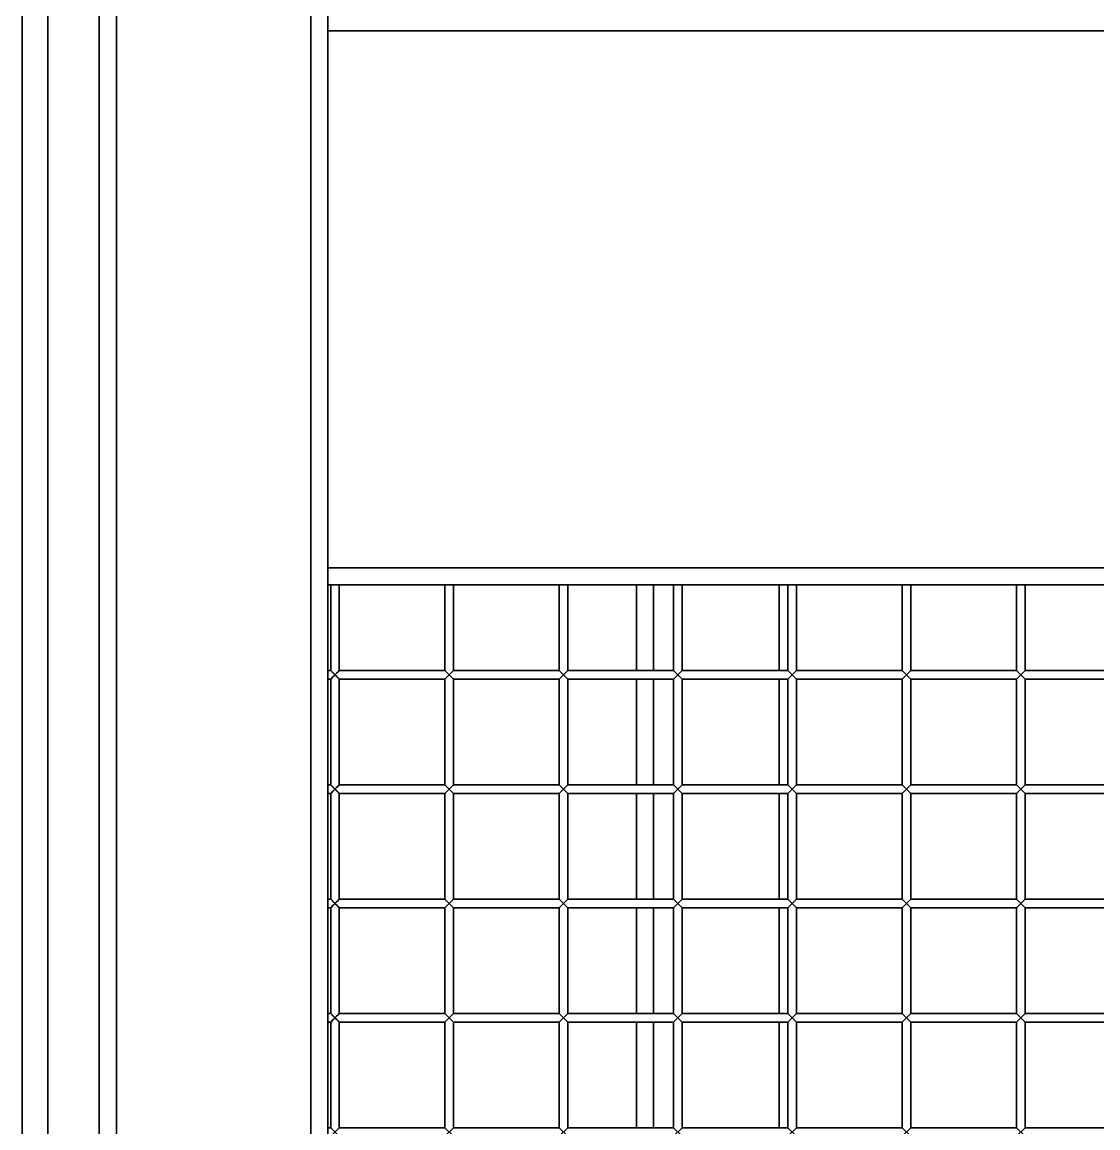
# Model space of a CAD drawing. Header units: millimetres. Extents: x 32496 to 166256, y 3504 to 23939.
# Drawn here: x 45637.6 to 46014.1, y 16172.8 to 16559.8 of the extents above; entities that cross this region are included whole.
import ezdxf

# ---------------------------------------------------------------- set-up
doc = ezdxf.new("R2010")
doc.units = ezdxf.units.MM
doc.layers.get('0').update_dxf_attribs({"lineweight": 35})

msp = doc.modelspace()

# ---------------------------------------------------------------- linework, layer by layer
at = {"linetype": 'Continuous'}
for p, q in [((45738.64, 16141.467), (45738.64, 16784.23)), ((45637.64, 16775.349), (45637.64, 16150.349)), ((45646.64, 16775.349), (45646.64, 16150.349)), ((45664.64, 16150.349), (45664.64, 16775.349)), ((45670.64, 16775.349), (45670.64, 16150.349)), ((45744.64, 16362.849), (45744.64, 16562.849)), ((46370.64, 16556.849), (45744.64, 16556.849)), ((45744.64, 16368.849), (46370.64, 16368.849)), ((45744.64, 16362.849), (45744.64, 16140.326)), ((46370.64, 16362.849), (45744.64, 16362.849)), ((45745.64, 16362.849), (45745.64, 16332.849)), ((45748.64, 16362.849), (45748.64, 16332.849)), ((45785.64, 16362.849), (45785.64, 16332.849)), ((45788.64, 16362.849), (45788.64, 16332.849)), ((45825.64, 16362.849), (45825.64, 16332.849)), ((45828.64, 16362.849), (45828.64, 16332.849)), ((45852.64, 16332.849), (45852.64, 16362.849)), ((45858.64, 16362.849), (45858.64, 16332.849)), ((45865.64, 16362.849), (45865.64, 16332.849)), ((45868.64, 16362.849), (45868.64, 16332.849)), ((45902.64, 16362.849), (45902.64, 16332.849)), ((45905.64, 16362.849), (45905.64, 16332.849)), ((45908.64, 16362.849), (45908.64, 16332.849)), ((45945.64, 16362.849), (45945.64, 16332.849)), ((45948.64, 16362.849), (45948.64, 16332.849)), ((45985.64, 16362.849), (45985.64, 16332.849)), ((45988.64, 16362.849), (45988.64, 16332.849)), ((45744.64, 16332.849), (45745.64, 16332.849)), ((45745.64, 16329.849), (45748.64, 16332.849)), ((45745.64, 16332.849), (45748.64, 16329.849)), ((45745.756, 16329.965), (45746.55, 16330.759)), ((45746.55, 16330.759), (45747.14, 16331.349)), ((45748.64, 16332.849), (45785.64, 16332.849)), ((45785.64, 16329.849), (45788.64, 16332.849)), ((45785.64, 16332.849), (45788.64, 16329.849)), ((45785.756, 16329.965), (45786.55, 16330.759)), ((45786.55, 16330.759), (45787.14, 16331.349)), ((45788.64, 16332.849), (45825.64, 16332.849)), ((45825.64, 16329.849), (45828.64, 16332.849)), ((45825.64, 16332.849), (45828.64, 16329.849)), ((45825.756, 16329.965), (45826.55, 16330.759)), ((45826.55, 16330.759), (45827.14, 16331.349)), ((45828.64, 16332.849), (45865.64, 16332.849)), ((45865.64, 16329.849), (45868.64, 16332.849)), ((45865.64, 16332.849), (45868.64, 16329.849)), ((45865.756, 16329.965), (45866.55, 16330.759)), ((45866.55, 16330.759), (45867.14, 16331.349)), ((45868.64, 16332.849), (45905.64, 16332.849)), ((45905.64, 16329.849), (45908.64, 16332.849)), ((45905.64, 16332.849), (45908.64, 16329.849)), ((45905.756, 16329.965), (45906.55, 16330.759)), ((45906.55, 16330.759), (45907.14, 16331.349)), ((45908.64, 16332.849), (45945.64, 16332.849)), ((45945.64, 16329.849), (45948.64, 16332.849)), ((45945.64, 16332.849), (45948.64, 16329.849)), ((45945.756, 16329.965), (45946.55, 16330.759)), ((45946.55, 16330.759), (45947.14, 16331.349)), ((45948.64, 16332.849), (45985.64, 16332.849)), ((45985.64, 16329.849), (45988.64, 16332.849)), ((45985.64, 16332.849), (45988.64, 16329.849)), ((45985.756, 16329.965), (45986.55, 16330.759)), ((45986.55, 16330.759), (45987.14, 16331.349)), ((45988.64, 16332.849), (46025.64, 16332.849)), ((45744.64, 16329.849), (45745.64, 16329.849)), ((45745.64, 16329.849), (45745.64, 16292.849)), ((45748.64, 16329.849), (45748.64, 16292.849)), ((45748.64, 16329.849), (45785.64, 16329.849)), ((45785.64, 16329.849), (45785.64, 16292.849)), ((45788.64, 16329.849), (45788.64, 16292.849)), ((45788.64, 16329.849), (45825.64, 16329.849)), ((45825.64, 16329.849), (45825.64, 16292.849)), ((45828.64, 16329.849), (45828.64, 16292.849)), ((45828.64, 16329.849), (45865.64, 16329.849)), ((45852.64, 16292.849), (45852.64, 16329.849)), ((45858.64, 16329.849), (45858.64, 16292.849)), ((45865.64, 16329.849), (45865.64, 16292.849)), ((45868.64, 16329.849), (45868.64, 16292.849)), ((45868.64, 16329.849), (45905.64, 16329.849)), ((45902.64, 16329.849), (45902.64, 16292.849)), ((45905.64, 16329.849), (45905.64, 16292.849)), ((45908.64, 16329.849), (45908.64, 16292.849)), ((45908.64, 16329.849), (45945.64, 16329.849)), ((45945.64, 16329.849), (45945.64, 16292.849)), ((45948.64, 16329.849), (45948.64, 16292.849)), ((45948.64, 16329.849), (45985.64, 16329.849)), ((45985.64, 16329.849), (45985.64, 16292.849)), ((45988.64, 16329.849), (45988.64, 16292.849)), ((45988.64, 16329.849), (46025.64, 16329.849)), ((45744.64, 16292.849), (45745.64, 16292.849)), ((45745.64, 16289.849), (45748.64, 16292.849)), ((45745.64, 16292.849), (45748.64, 16289.849)), ((45746.55, 16290.759), (45747.14, 16291.349)), ((45748.64, 16292.849), (45785.64, 16292.849)), ((45785.64, 16289.849), (45788.64, 16292.849)), ((45785.64, 16292.849), (45788.64, 16289.849)), ((45786.55, 16290.759), (45787.14, 16291.349)), ((45788.64, 16292.849), (45825.64, 16292.849)), ((45825.64, 16289.849), (45828.64, 16292.849)), ((45825.64, 16292.849), (45828.64, 16289.849)), ((45826.55, 16290.759), (45827.14, 16291.349)), ((45828.64, 16292.849), (45865.64, 16292.849)), ((45865.64, 16289.849), (45868.64, 16292.849)), ((45865.64, 16292.849), (45868.64, 16289.849)), ((45866.55, 16290.759), (45867.14, 16291.349)), ((45868.64, 16292.849), (45905.64, 16292.849)), ((45905.64, 16289.849), (45908.64, 16292.849)), ((45905.64, 16292.849), (45908.64, 16289.849)), ((45906.55, 16290.759), (45907.14, 16291.349)), ((45908.64, 16292.849), (45945.64, 16292.849)), ((45945.64, 16289.849), (45948.64, 16292.849)), ((45945.64, 16292.849), (45948.64, 16289.849)), ((45946.55, 16290.759), (45947.14, 16291.349)), ((45948.64, 16292.849), (45985.64, 16292.849)), ((45985.64, 16289.849), (45988.64, 16292.849)), ((45985.64, 16292.849), (45988.64, 16289.849)), ((45986.55, 16290.759), (45987.14, 16291.349)), ((45988.64, 16292.849), (46025.64, 16292.849)), ((45744.64, 16289.849), (45745.64, 16289.849)), ((45745.64, 16289.849), (45745.64, 16252.849)), ((45745.756, 16289.965), (45746.55, 16290.759)), ((45748.64, 16289.849), (45748.64, 16252.849)), ((45748.64, 16289.849), (45785.64, 16289.849)), ((45785.64, 16289.849), (45785.64, 16252.849)), ((45785.756, 16289.965), (45786.55, 16290.759)), ((45788.64, 16289.849), (45788.64, 16252.849)), ((45788.64, 16289.849), (45825.64, 16289.849)), ((45825.64, 16289.849), (45825.64, 16252.849)), ((45825.756, 16289.965), (45826.55, 16290.759)), ((45828.64, 16289.849), (45828.64, 16252.849)), ((45828.64, 16289.849), (45865.64, 16289.849)), ((45852.64, 16252.849), (45852.64, 16289.849)), ((45858.64, 16289.849), (45858.64, 16252.849)), ((45865.64, 16289.849), (45865.64, 16252.849)), ((45865.756, 16289.965), (45866.55, 16290.759)), ((45868.64, 16289.849), (45868.64, 16252.849)), ((45868.64, 16289.849), (45905.64, 16289.849)), ((45902.64, 16289.849), (45902.64, 16252.849)), ((45905.64, 16289.849), (45905.64, 16252.849)), ((45905.756, 16289.965), (45906.55, 16290.759)), ((45908.64, 16289.849), (45908.64, 16252.849)), ((45908.64, 16289.849), (45945.64, 16289.849)), ((45945.64, 16289.849), (45945.64, 16252.849)), ((45945.756, 16289.965), (45946.55, 16290.759)), ((45948.64, 16289.849), (45948.64, 16252.849)), ((45948.64, 16289.849), (45985.64, 16289.849)), ((45985.64, 16289.849), (45985.64, 16252.849)), ((45985.756, 16289.965), (45986.55, 16290.759)), ((45988.64, 16289.849), (45988.64, 16252.849)), ((45988.64, 16289.849), (46025.64, 16289.849)), ((45744.64, 16252.849), (45745.64, 16252.849)), ((45745.64, 16252.849), (45748.64, 16249.849)), ((45745.64, 16249.849), (45748.64, 16252.849)), ((45748.64, 16252.849), (45785.64, 16252.849)), ((45785.64, 16249.849), (45788.64, 16252.849)), ((45785.64, 16252.849), (45788.64, 16249.849)), ((45788.64, 16252.849), (45825.64, 16252.849)), ((45825.64, 16249.849), (45828.64, 16252.849)), ((45825.64, 16252.849), (45828.64, 16249.849)), ((45828.64, 16252.849), (45865.64, 16252.849)), ((45865.64, 16249.849), (45868.64, 16252.849)), ((45865.64, 16252.849), (45868.64, 16249.849)), ((45868.64, 16252.849), (45905.64, 16252.849)), ((45905.64, 16249.849), (45908.64, 16252.849)), ((45905.64, 16252.849), (45908.64, 16249.849)), ((45908.64, 16252.849), (45945.64, 16252.849)), ((45945.64, 16249.849), (45948.64, 16252.849)), ((45945.64, 16252.849), (45948.64, 16249.849)), ((45948.64, 16252.849), (45985.64, 16252.849)), ((45985.64, 16252.849), (45988.64, 16249.849)), ((45985.64, 16249.849), (45988.64, 16252.849)), ((45988.64, 16252.849), (46025.64, 16252.849)), ((45744.64, 16249.849), (45745.64, 16249.849)), ((45745.64, 16249.849), (45745.64, 16212.849)), ((45745.756, 16249.965), (45746.55, 16250.759)), ((45746.55, 16250.759), (45747.14, 16251.349)), ((45748.64, 16249.849), (45748.64, 16212.849)), ((45748.64, 16249.849), (45785.64, 16249.849)), ((45785.64, 16249.849), (45785.64, 16212.849)), ((45785.756, 16249.965), (45786.55, 16250.759)), ((45786.55, 16250.759), (45787.14, 16251.349)), ((45788.64, 16249.849), (45788.64, 16212.849)), ((45788.64, 16249.849), (45825.64, 16249.849)), ((45825.64, 16249.849), (45825.64, 16212.849)), ((45825.756, 16249.965), (45826.55, 16250.759)), ((45826.55, 16250.759), (45827.14, 16251.349)), ((45828.64, 16249.849), (45828.64, 16212.849)), ((45828.64, 16249.849), (45865.64, 16249.849)), ((45852.64, 16212.849), (45852.64, 16249.849)), ((45858.64, 16249.849), (45858.64, 16212.849)), ((45865.64, 16249.849), (45865.64, 16212.849)), ((45865.756, 16249.965), (45866.55, 16250.759)), ((45866.55, 16250.759), (45867.14, 16251.349)), ((45868.64, 16249.849), (45868.64, 16212.849)), ((45868.64, 16249.849), (45905.64, 16249.849)), ((45902.64, 16249.849), (45902.64, 16212.849)), ((45905.64, 16249.849), (45905.64, 16212.849)), ((45905.756, 16249.965), (45906.55, 16250.759)), ((45906.55, 16250.759), (45907.14, 16251.349)), ((45908.64, 16249.849), (45908.64, 16212.849)), ((45908.64, 16249.849), (45945.64, 16249.849)), ((45945.64, 16249.849), (45945.64, 16212.849)), ((45945.756, 16249.965), (45946.55, 16250.759)), ((45946.55, 16250.759), (45947.14, 16251.349)), ((45948.64, 16249.849), (45948.64, 16212.849)), ((45948.64, 16249.849), (45985.64, 16249.849)), ((45985.64, 16249.849), (45985.64, 16212.849)), ((45985.756, 16249.965), (45986.55, 16250.759)), ((45986.55, 16250.759), (45987.14, 16251.349)), ((45988.64, 16249.849), (45988.64, 16212.849)), ((45988.64, 16249.849), (46025.64, 16249.849)), ((45744.64, 16212.849), (45745.64, 16212.849)), ((45745.64, 16212.849), (45748.64, 16209.849)), ((45745.64, 16209.849), (45748.64, 16212.849)), ((45745.756, 16209.965), (45746.55, 16210.759)), ((45746.55, 16210.759), (45747.14, 16211.349)), ((45748.64, 16212.849), (45785.64, 16212.849)), ((45785.64, 16212.849), (45788.64, 16209.849)), ((45785.64, 16209.849), (45788.64, 16212.849)), ((45785.756, 16209.965), (45786.55, 16210.759)), ((45786.55, 16210.759), (45787.14, 16211.349)), ((45788.64, 16212.849), (45825.64, 16212.849)), ((45825.64, 16209.849), (45828.64, 16212.849)), ((45825.64, 16212.849), (45828.64, 16209.849)), ((45825.756, 16209.965), (45826.55, 16210.759)), ((45826.55, 16210.759), (45827.14, 16211.349)), ((45828.64, 16212.849), (45865.64, 16212.849)), ((45865.64, 16209.849), (45868.64, 16212.849)), ((45865.64, 16212.849), (45868.64, 16209.849)), ((45865.756, 16209.965), (45866.55, 16210.759)), ((45866.55, 16210.759), (45867.14, 16211.349)), ((45868.64, 16212.849), (45905.64, 16212.849)), ((45905.64, 16209.849), (45908.64, 16212.849)), ((45905.64, 16212.849), (45908.64, 16209.849)), ((45905.756, 16209.965), (45906.55, 16210.759)), ((45906.55, 16210.759), (45907.14, 16211.349)), ((45908.64, 16212.849), (45945.64, 16212.849)), ((45945.64, 16212.849), (45948.64, 16209.849)), ((45945.64, 16209.849), (45948.64, 16212.849)), ((45945.756, 16209.965), (45946.55, 16210.759)), ((45946.55, 16210.759), (45947.14, 16211.349)), ((45948.64, 16212.849), (45985.64, 16212.849)), ((45985.64, 16212.849), (45988.64, 16209.849)), ((45985.64, 16209.849), (45988.64, 16212.849)), ((45985.756, 16209.965), (45986.55, 16210.759)), ((45986.55, 16210.759), (45987.14, 16211.349)), ((45988.64, 16212.849), (46025.64, 16212.849)), ((45744.64, 16209.849), (45745.64, 16209.849)), ((45745.64, 16209.849), (45745.64, 16172.849)), ((45748.64, 16209.849), (45748.64, 16172.849)), ((45748.64, 16209.849), (45785.64, 16209.849)), ((45785.64, 16209.849), (45785.64, 16172.849)), ((45788.64, 16209.849), (45788.64, 16172.849)), ((45788.64, 16209.849), (45825.64, 16209.849)), ((45825.64, 16209.849), (45825.64, 16172.849)), ((45828.64, 16209.849), (45828.64, 16172.849)), ((45828.64, 16209.849), (45865.64, 16209.849)), ((45852.64, 16172.849), (45852.64, 16209.849)), ((45858.64, 16209.849), (45858.64, 16172.849)), ((45865.64, 16209.849), (45865.64, 16172.849)), ((45868.64, 16209.849), (45868.64, 16172.849)), ((45868.64, 16209.849), (45905.64, 16209.849)), ((45902.64, 16209.849), (45902.64, 16172.849)), ((45905.64, 16209.849), (45905.64, 16172.849)), ((45908.64, 16209.849), (45908.64, 16172.849)), ((45908.64, 16209.849), (45945.64, 16209.849)), ((45945.64, 16209.849), (45945.64, 16172.849)), ((45948.64, 16209.849), (45948.64, 16172.849)), ((45948.64, 16209.849), (45985.64, 16209.849)), ((45985.64, 16209.849), (45985.64, 16172.849)), ((45988.64, 16209.849), (45988.64, 16172.849)), ((45988.64, 16209.849), (46025.64, 16209.849)), ((45744.64, 16172.849), (45745.64, 16172.849)), ((45745.64, 16172.849), (45748.64, 16169.849)), ((45745.64, 16169.849), (45748.64, 16172.849)), ((45748.64, 16172.849), (45785.64, 16172.849)), ((45785.64, 16172.849), (45788.64, 16169.849)), ((45785.64, 16169.849), (45788.64, 16172.849)), ((45788.64, 16172.849), (45825.64, 16172.849)), ((45825.64, 16172.849), (45828.64, 16169.849)), ((45825.64, 16169.849), (45828.64, 16172.849)), ((45828.64, 16172.849), (45865.64, 16172.849)), ((45865.64, 16169.849), (45868.64, 16172.849)), ((45865.64, 16172.849), (45868.64, 16169.849)), ((45868.64, 16172.849), (45905.64, 16172.849)), ((45905.64, 16172.849), (45908.64, 16169.849)), ((45905.64, 16169.849), (45908.64, 16172.849)), ((45908.64, 16172.849), (45945.64, 16172.849)), ((45945.64, 16172.849), (45948.64, 16169.849)), ((45945.64, 16169.849), (45948.64, 16172.849)), ((45948.64, 16172.849), (45985.64, 16172.849)), ((45985.64, 16172.849), (45988.64, 16169.849)), ((45985.64, 16169.849), (45988.64, 16172.849)), ((45988.64, 16172.849), (46025.64, 16172.849))]:
    msp.add_line(p, q, dxfattribs=at)
for points in [[(45747.14, 16331.349), (45746.553, 16331.936), (45746.077, 16332.411)], [(45748.524, 16332.733), (45748.209, 16332.418), (45747.72, 16331.928), (45747.14, 16331.349)], [(45747.14, 16331.349), (45747.731, 16330.758), (45748.2, 16330.288), (45748.64, 16329.849)], [(45787.14, 16331.349), (45786.553, 16331.936), (45786.077, 16332.411)], [(45788.524, 16332.733), (45788.209, 16332.418), (45787.72, 16331.929), (45787.14, 16331.349)], [(45787.14, 16331.349), (45787.731, 16330.758), (45788.2, 16330.288), (45788.64, 16329.849)], [(45827.14, 16331.349), (45826.553, 16331.936), (45826.077, 16332.411)], [(45828.524, 16332.733), (45828.209, 16332.418), (45827.72, 16331.929), (45827.14, 16331.349)], [(45827.14, 16331.349), (45827.731, 16330.758), (45828.2, 16330.288), (45828.64, 16329.849)], [(45867.14, 16331.349), (45866.553, 16331.936), (45866.077, 16332.411)], [(45868.524, 16332.733), (45868.209, 16332.418), (45867.72, 16331.929), (45867.14, 16331.349)], [(45867.14, 16331.349), (45867.731, 16330.758), (45868.2, 16330.288), (45868.64, 16329.849)], [(45907.14, 16331.349), (45906.553, 16331.936), (45906.077, 16332.411)], [(45908.524, 16332.733), (45908.209, 16332.418), (45907.72, 16331.929), (45907.14, 16331.349)], [(45907.14, 16331.349), (45907.731, 16330.758), (45908.2, 16330.288), (45908.64, 16329.849)], [(45947.14, 16331.349), (45946.553, 16331.936), (45946.077, 16332.411)], [(45948.524, 16332.733), (45948.209, 16332.418), (45947.72, 16331.929), (45947.14, 16331.349)], [(45947.14, 16331.349), (45947.731, 16330.758), (45948.2, 16330.288), (45948.64, 16329.849)], [(45987.14, 16331.349), (45986.553, 16331.936), (45986.077, 16332.411)], [(45988.524, 16332.733), (45988.209, 16332.418), (45987.72, 16331.929), (45987.14, 16331.349)], [(45987.14, 16331.349), (45987.731, 16330.758), (45988.2, 16330.288)], [(45747.14, 16291.349), (45746.553, 16291.936), (45746.077, 16292.411)], [(45748.524, 16292.733), (45748.209, 16292.418), (45747.72, 16291.928), (45747.14, 16291.349)], [(45747.14, 16291.349), (45747.731, 16290.758), (45748.2, 16290.288), (45748.64, 16289.849)], [(45787.14, 16291.349), (45786.553, 16291.936), (45786.077, 16292.411)], [(45788.524, 16292.733), (45788.209, 16292.418), (45787.72, 16291.929), (45787.14, 16291.349)], [(45787.14, 16291.349), (45787.731, 16290.758), (45788.2, 16290.288), (45788.64, 16289.849)], [(45827.14, 16291.349), (45826.553, 16291.936), (45826.077, 16292.411)], [(45828.524, 16292.733), (45828.209, 16292.418), (45827.72, 16291.929), (45827.14, 16291.349)], [(45827.14, 16291.349), (45827.731, 16290.758), (45828.2, 16290.288), (45828.64, 16289.849)], [(45867.14, 16291.349), (45866.553, 16291.936), (45866.077, 16292.411)], [(45868.524, 16292.733), (45868.209, 16292.418), (45867.72, 16291.929), (45867.14, 16291.349)], [(45867.14, 16291.349), (45867.731, 16290.758), (45868.2, 16290.288), (45868.64, 16289.849)], [(45907.14, 16291.349), (45906.553, 16291.936), (45906.077, 16292.411)], [(45908.524, 16292.733), (45908.209, 16292.418), (45907.72, 16291.929), (45907.14, 16291.349)], [(45907.14, 16291.349), (45907.731, 16290.758), (45908.2, 16290.288), (45908.64, 16289.849)], [(45947.14, 16291.349), (45946.553, 16291.936), (45946.077, 16292.411)], [(45948.524, 16292.733), (45948.209, 16292.418), (45947.72, 16291.929), (45947.14, 16291.349)], [(45947.14, 16291.349), (45947.731, 16290.758), (45948.2, 16290.288)], [(45987.14, 16291.349), (45986.553, 16291.936), (45986.077, 16292.411)], [(45988.524, 16292.733), (45988.209, 16292.418), (45987.72, 16291.929), (45987.14, 16291.349)], [(45987.14, 16291.349), (45987.731, 16290.758), (45988.2, 16290.288), (45988.525, 16289.963)], [(45748.524, 16252.733), (45748.209, 16252.418), (45747.72, 16251.928), (45747.14, 16251.349)], [(45788.524, 16252.733), (45788.209, 16252.418), (45787.72, 16251.929), (45787.14, 16251.349)], [(45828.524, 16252.733), (45828.209, 16252.418), (45827.72, 16251.929), (45827.14, 16251.349)], [(45868.524, 16252.733), (45868.209, 16252.418), (45867.72, 16251.929), (45867.14, 16251.349)], [(45908.524, 16252.733), (45908.209, 16252.418), (45907.72, 16251.929), (45907.14, 16251.349)], [(45948.524, 16252.733), (45948.209, 16252.418), (45947.72, 16251.929), (45947.14, 16251.349)], [(45988.524, 16252.733), (45988.209, 16252.418), (45987.72, 16251.929), (45987.14, 16251.349)], [(45747.14, 16251.349), (45746.553, 16251.936), (45746.077, 16252.411)], [(45747.14, 16251.349), (45747.731, 16250.758), (45748.2, 16250.288), (45748.64, 16249.849)], [(45787.14, 16251.349), (45786.553, 16251.936), (45786.077, 16252.411)], [(45787.14, 16251.349), (45787.731, 16250.758), (45788.2, 16250.288), (45788.64, 16249.849)], [(45827.14, 16251.349), (45826.553, 16251.936), (45826.077, 16252.411)], [(45827.14, 16251.349), (45827.731, 16250.758), (45828.2, 16250.288), (45828.64, 16249.849)], [(45867.14, 16251.349), (45866.553, 16251.936), (45866.077, 16252.411)], [(45867.14, 16251.349), (45867.731, 16250.758), (45868.2, 16250.288), (45868.64, 16249.849)], [(45907.14, 16251.349), (45906.553, 16251.936), (45906.077, 16252.411)], [(45907.14, 16251.349), (45907.731, 16250.758), (45908.2, 16250.288)], [(45947.14, 16251.349), (45946.553, 16251.936), (45946.077, 16252.411)], [(45947.14, 16251.349), (45947.731, 16250.758), (45948.2, 16250.288), (45948.525, 16249.963)], [(45987.14, 16251.349), (45986.553, 16251.936), (45986.077, 16252.411)], [(45987.14, 16251.349), (45987.731, 16250.758), (45988.2, 16250.288), (45988.525, 16249.963)], [(45747.14, 16211.349), (45746.553, 16211.936), (45746.077, 16212.411)], [(45748.524, 16212.733), (45748.209, 16212.418), (45747.72, 16211.928), (45747.14, 16211.349)], [(45747.14, 16211.349), (45747.731, 16210.758), (45748.2, 16210.288), (45748.64, 16209.849)], [(45787.14, 16211.349), (45786.553, 16211.936), (45786.077, 16212.411)], [(45788.524, 16212.733), (45788.209, 16212.418), (45787.72, 16211.929), (45787.14, 16211.349)], [(45787.14, 16211.349), (45787.731, 16210.758), (45788.2, 16210.288), (45788.64, 16209.849)], [(45827.14, 16211.349), (45826.553, 16211.936), (45826.077, 16212.411)], [(45828.524, 16212.733), (45828.209, 16212.418), (45827.72, 16211.929), (45827.14, 16211.349)], [(45827.14, 16211.349), (45827.731, 16210.758), (45828.2, 16210.288), (45828.64, 16209.849)], [(45867.14, 16211.349), (45866.553, 16211.936), (45866.077, 16212.411)], [(45868.524, 16212.733), (45868.209, 16212.418), (45867.72, 16211.929), (45867.14, 16211.349)], [(45867.14, 16211.349), (45867.731, 16210.758), (45868.2, 16210.288)], [(45907.14, 16211.349), (45906.553, 16211.936), (45906.077, 16212.411)], [(45908.524, 16212.733), (45908.209, 16212.418), (45907.72, 16211.929), (45907.14, 16211.349)], [(45907.14, 16211.349), (45907.731, 16210.758), (45908.2, 16210.288), (45908.525, 16209.963)], [(45947.14, 16211.349), (45946.553, 16211.936), (45946.077, 16212.411)], [(45948.524, 16212.733), (45948.209, 16212.418), (45947.72, 16211.929), (45947.14, 16211.349)], [(45947.14, 16211.349), (45947.731, 16210.758), (45948.2, 16210.288), (45948.525, 16209.963)], [(45987.14, 16211.349), (45986.553, 16211.936), (45986.077, 16212.411)], [(45988.524, 16212.733), (45988.209, 16212.418), (45987.72, 16211.929), (45987.14, 16211.349)], [(45987.14, 16211.349), (45987.731, 16210.758), (45988.2, 16210.288), (45988.525, 16209.963)]]:
    msp.add_lwpolyline(points, dxfattribs=at)

doc.saveas('drawing.dxf')
